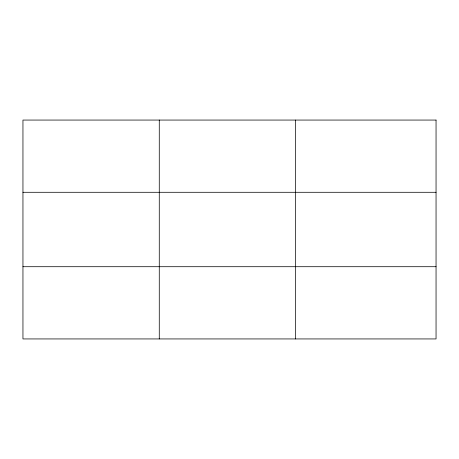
<?xml version="1.0" encoding="UTF-8"?>
<svg xmlns="http://www.w3.org/2000/svg" width="459" height="459" viewBox="0 0 459 459"><rect width="100%" height="100%" fill="white"/><g stroke="black" fill="none" stroke-linecap="round" stroke-linejoin="round"><path stroke-width="0.69" d="M159.273 338.937L159.273 120.063M295.596 338.937L295.596 120.063M22.95 192.292L436.05 192.292M22.95 266.708L436.05 266.708M436.05 120.063L436.05 338.937L22.95 338.937L22.95 120.063L436.05 120.063"/></g></svg>
